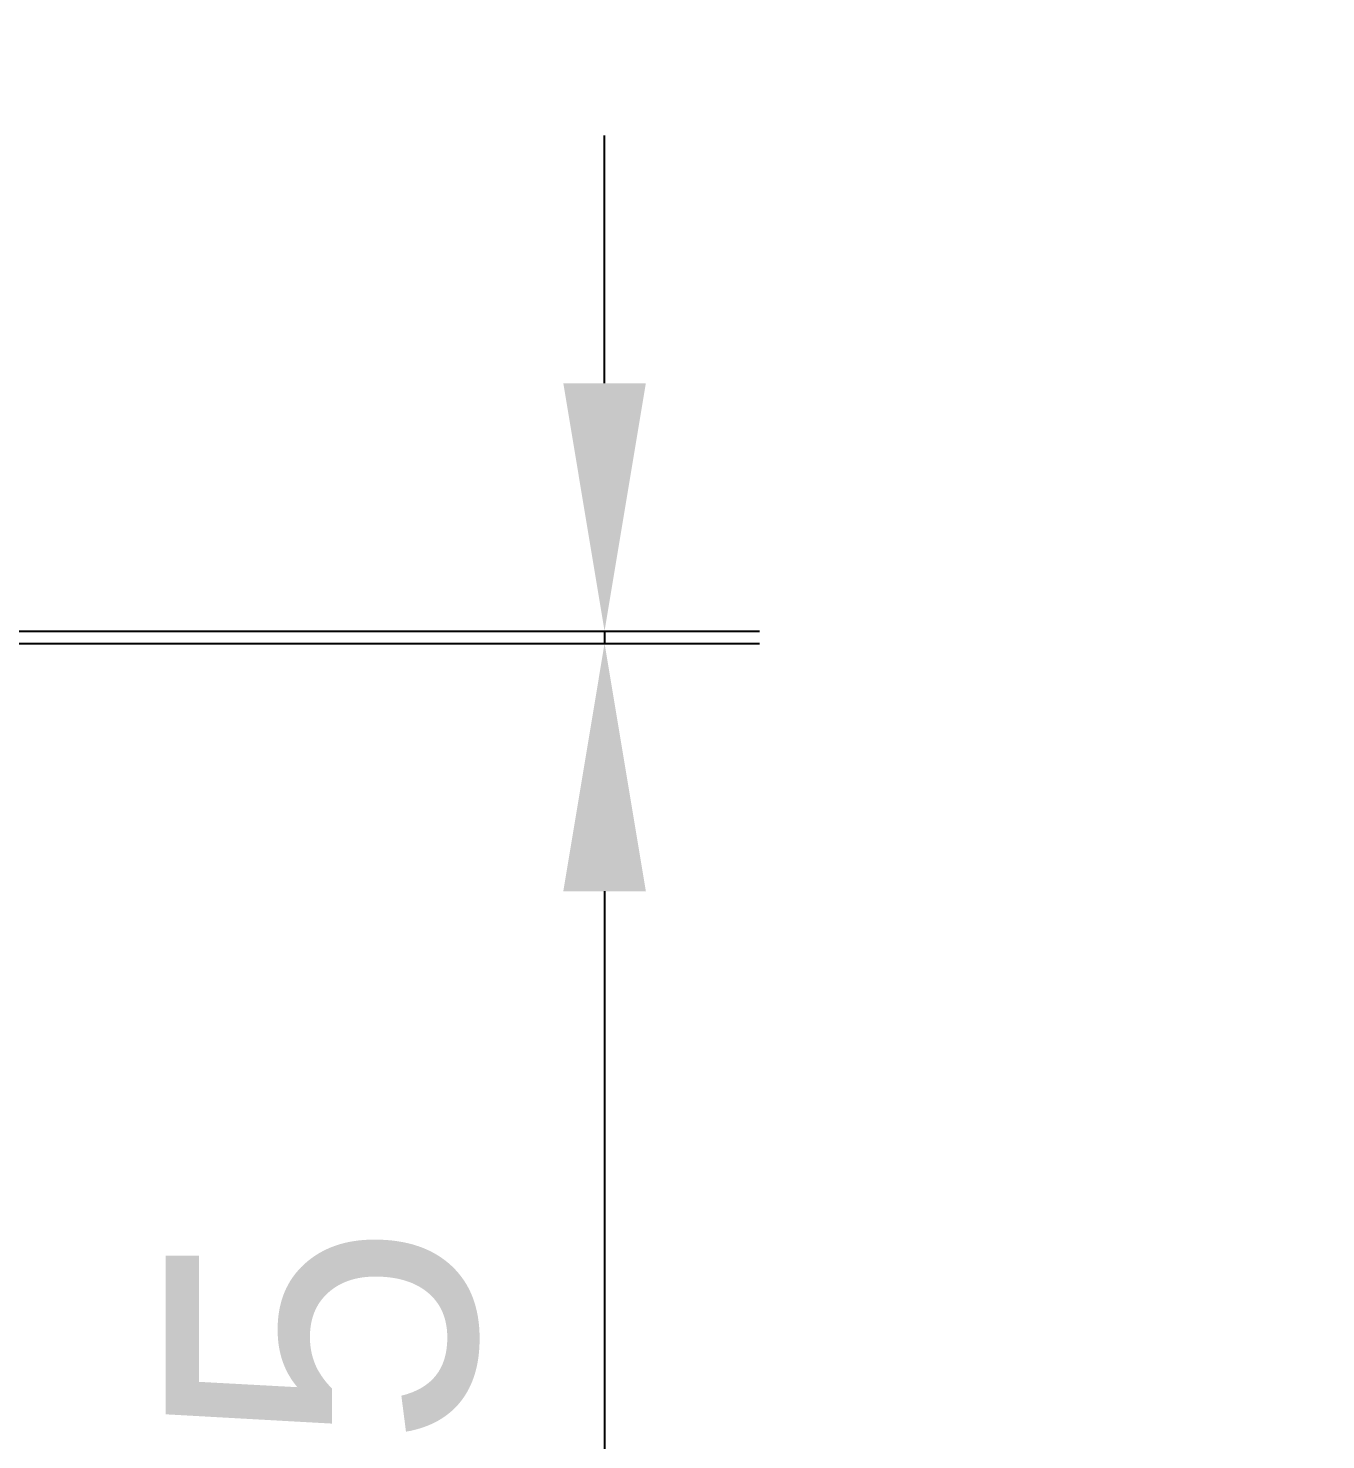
# Model space of a CAD drawing. Header units: inches. Extents: x 0 to 23821, y 0 to 11279.
# Drawn here: x 9741.8 to 10003.6, y 3833 to 4117.7 of the extents above; entities that cross this region are included whole.
import ezdxf

# ---------------------------------------------------------------- set-up
doc = ezdxf.new("R2010")
doc.units = ezdxf.units.IN
doc.header["$LTSCALE"] = 10
doc.header["$MEASUREMENT"] = 0
doc.layers.get('Defpoints').update_dxf_attribs({"color": 8})
doc.styles.add('SCI', font='')
doc.styles.get('SCI').set_extended_font_data('Gulim')
doc.dimstyles.new('SCH', dxfattribs={"dimtxt": 2.5, "dimasz": 2, "dimexe": 1.25, "dimexo": 0.625, "dimtad": 1, "dimdec": 8, "dimtxsty": 'SCI', "dimcen": 2.5, "dimclrd": 4, "dimclre": 4, "dimclrt": 7, "dimadec": 8, "dimazin": 2, "dimtfac": 1, "dimtdec": 8, "dimtmove": 0, "dimatfit": 3, "dimfxl": 1, "dimarcsym": 0})

# ---------------------------------------------------------------- blocks, each defined once
blk = doc.blocks.new('*D326')
at = {"color": 4, "lineweight": -2, "transparency": 16777216}
for p, q in [((9858.08, 4046.13), (9858.08, 4096.13)), ((9698.05, 3996.13), (9889.33, 3996.13)), ((9858.08, 3996.13), (9858.08, 3993.63)), ((9652.55, 3993.63), (9889.33, 3993.63)), ((9858.08, 3943.63), (9858.08, 3746.28))]:
    blk.add_line(p, q, dxfattribs=at)
at = {"color": 4, "transparency": 16777216}
for points in [[(9849.75, 4046.13), (9866.41, 4046.13), (9858.08, 3996.13)], [(9849.75, 3943.63), (9866.41, 3943.63), (9858.08, 3993.63)]]:
    blk.add_solid(points, dxfattribs=at)
at = {"layer": 'Defpoints', "color": 0, "transparency": 16777216}
for p in [(9682.43, 3996.13), (9636.93, 3993.63), (9858.08, 3993.63)]:
    blk.add_point(p, dxfattribs=at)
at = {"color": 7, "transparency": 16777216, "insert": (9806.54, 3819.95), "char_height": 62.5, "attachment_point": 5, "rotation": 90, "style": 'SCI'}
blk.add_mtext('2,5', dxfattribs=at)
blk = doc.blocks.new('*D327')
at = {"color": 4, "lineweight": -2, "transparency": 16777216}
for p, q in [((9602.43, 4041.55), (9602.43, 4345.1)), ((10377.43, 4044.05), (10377.43, 4345.1)), ((9652.43, 4313.85), (10327.43, 4313.85))]:
    blk.add_line(p, q, dxfattribs=at)
at = {"color": 4, "transparency": 16777216}
for points in [[(9652.43, 4322.19), (9652.43, 4305.52), (9602.43, 4313.85)], [(10327.43, 4322.19), (10327.43, 4305.52), (10377.43, 4313.85)]]:
    blk.add_solid(points, dxfattribs=at)
at = {"layer": 'Defpoints', "color": 0, "transparency": 16777216}
for p in [(10377.43, 4313.85), (10377.43, 4028.43, -227228.55), (9602.43, 4025.93, -227228.55)]:
    blk.add_point(p, dxfattribs=at)
at = {"color": 7, "transparency": 16777216, "insert": (9989.93, 4361.52), "char_height": 62.5, "attachment_point": 5, "style": 'SCI'}
blk.add_mtext('775', dxfattribs=at)

msp = doc.modelspace()

# ---------------------------------------------------------------- dimensions: what is measured, and where the dimension line sits
dim = msp.add_linear_dim(base=(10377.4293448872, 4313.8531176749), p1=(9602.4293448871, 4025.9251983762, -227228.5508311125), p2=(10377.4293448872, 4028.4251983762, -227228.5508311126), dimstyle='SCH', override={"dimscale": 25})
dim.commit()
dim.dimension.update_dxf_attribs({"geometry": '*D327', "text_midpoint": (9989.9293448871, 4361.5187301915)})
dim = msp.add_linear_dim(base=(9858.07882356, 3993.62519838, -227228.55083111), p1=(9682.42934489, 3996.12519838, -227228.55083111), p2=(9636.92934489, 3993.62519838, -227228.55083111), angle=90, dimstyle='SCH', override={"dimscale": 25, "dimcen": 1})
dim.commit()
dim.dimension.update_dxf_attribs({"geometry": '*D326', "text_midpoint": (9806.54337083, 3819.95259518, -227228.55083111)})

doc.saveas('drawing.dxf')
